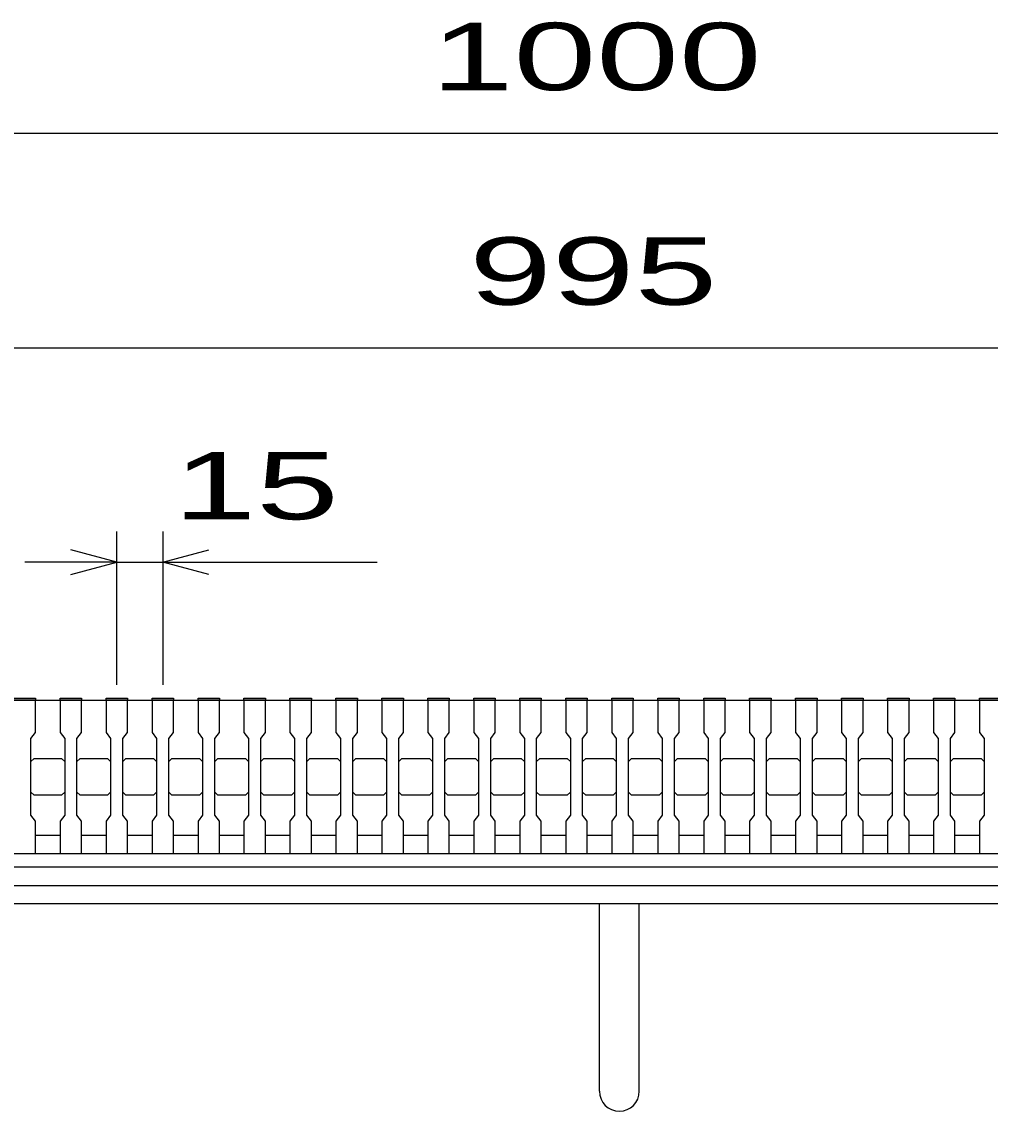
# Model space of a CAD drawing. Units: millimetres, scale not verified. Extents: x -1820 to 1731, y -1282 to 1054.
# Drawn here: x -1045.5 to -729.5, y -681.6 to -326.2 of the extents above; entities that cross this region are included whole.
import ezdxf
from ezdxf.enums import TextEntityAlignment as Align

# ---------------------------------------------------------------- set-up
doc = ezdxf.new("R2010")
doc.units = ezdxf.units.MM
doc.header["$LTSCALE"] = 10
for name, color, linetype, lineweight in [('16', 3, 'Continuous', 25), ('19', 6, 'Continuous', 25), ('22', 4, 'Continuous', 25)]:
    doc.layers.add(name, color=color, linetype=linetype, lineweight=lineweight)
doc.styles.add('ベクトル', font='')
doc.styles.get('ベクトル').set_extended_font_data('ベクトル')

msp = doc.modelspace()

# ---------------------------------------------------------------- linework, layer by layer
at = {"layer": '16'}
for p, q in [((-1048, -546.8), (-1041, -546.8)), ((-1041, -546.8), (-1041, -547.5)), ((-1033, -547.5), (-1033, -546.8)), ((-1033, -546.8), (-1026, -546.8)), ((-1026, -546.8), (-1026, -547.5)), ((-1018, -547.5), (-1018, -546.8)), ((-1018, -546.8), (-1011, -546.8)), ((-1011, -546.8), (-1011, -547.5)), ((-1003, -547.5), (-1003, -546.8)), ((-1003, -546.8), (-996, -546.8)), ((-996, -546.8), (-996, -547.5)), ((-988, -547.5), (-988, -546.8)), ((-988, -546.8), (-981, -546.8)), ((-981, -546.8), (-981, -547.5)), ((-973, -547.5), (-973, -546.8)), ((-973, -546.8), (-966, -546.8)), ((-966, -546.8), (-966, -547.5)), ((-958, -547.5), (-958, -546.8)), ((-958, -546.8), (-951, -546.8)), ((-951, -546.8), (-951, -547.5)), ((-943, -547.5), (-943, -546.8)), ((-943, -546.8), (-936, -546.8)), ((-936, -546.8), (-936, -547.5)), ((-928, -547.5), (-928, -546.8)), ((-928, -546.8), (-921, -546.8)), ((-921, -546.8), (-921, -547.5)), ((-913, -547.5), (-913, -546.8)), ((-913, -546.8), (-906, -546.8)), ((-906, -546.8), (-906, -547.5)), ((-898, -547.5), (-898, -546.8)), ((-898, -546.8), (-891, -546.8)), ((-891, -546.8), (-891, -547.5)), ((-883, -547.5), (-883, -546.8)), ((-883, -546.8), (-876, -546.8)), ((-876, -546.8), (-876, -547.5)), ((-868, -547.5), (-868, -546.8)), ((-868, -546.8), (-861, -546.8)), ((-861, -546.8), (-861, -547.5)), ((-853, -547.5), (-853, -546.8)), ((-853, -546.8), (-846, -546.8)), ((-846, -546.8), (-846, -547.5)), ((-838, -547.5), (-838, -546.8)), ((-838, -546.8), (-831, -546.8)), ((-831, -546.8), (-831, -547.5)), ((-823, -547.5), (-823, -546.8)), ((-823, -546.8), (-816, -546.8)), ((-816, -546.8), (-816, -547.5)), ((-808, -547.5), (-808, -546.8)), ((-808, -546.8), (-801, -546.8)), ((-801, -546.8), (-801, -547.5)), ((-793, -547.5), (-793, -546.8)), ((-793, -546.8), (-786, -546.8)), ((-786, -546.8), (-786, -547.5)), ((-778, -547.5), (-778, -546.8)), ((-778, -546.8), (-771, -546.8)), ((-771, -546.8), (-771, -547.5)), ((-763, -547.5), (-763, -546.8)), ((-763, -546.8), (-756, -546.8)), ((-756, -546.8), (-756, -547.5)), ((-748, -547.5), (-748, -546.8)), ((-748, -546.8), (-741, -546.8)), ((-741, -546.8), (-741, -547.5)), ((-733, -547.5), (-733, -546.8)), ((-733, -546.8), (-726, -546.8)), ((-1348, -547.5), (-353, -547.5)), ((-1041, -547.5), (-1048, -547.5)), ((-1041, -558), (-1041, -547.5)), ((-1033, -547.5), (-1033, -558)), ((-1026, -547.5), (-1033, -547.5)), ((-1026, -558), (-1026, -547.5)), ((-1018, -547.5), (-1018, -558)), ((-1011, -547.5), (-1018, -547.5)), ((-1011, -558), (-1011, -547.5)), ((-1003, -547.5), (-1003, -558)), ((-996, -547.5), (-1003, -547.5)), ((-996, -558), (-996, -547.5)), ((-988, -547.5), (-988, -558)), ((-981, -547.5), (-988, -547.5)), ((-981, -558), (-981, -547.5)), ((-973, -547.5), (-973, -558)), ((-966, -547.5), (-973, -547.5)), ((-966, -558), (-966, -547.5)), ((-958, -547.5), (-958, -558)), ((-951, -547.5), (-958, -547.5)), ((-951, -558), (-951, -547.5)), ((-943, -547.5), (-943, -558)), ((-936, -547.5), (-943, -547.5)), ((-936, -558), (-936, -547.5)), ((-928, -547.5), (-928, -558)), ((-921, -547.5), (-928, -547.5)), ((-921, -558), (-921, -547.5)), ((-913, -547.5), (-913, -558)), ((-906, -547.5), (-913, -547.5)), ((-906, -558), (-906, -547.5)), ((-898, -547.5), (-898, -558)), ((-891, -547.5), (-898, -547.5)), ((-891, -558), (-891, -547.5)), ((-883, -547.5), (-883, -558)), ((-876, -547.5), (-883, -547.5)), ((-876, -558), (-876, -547.5)), ((-868, -547.5), (-868, -558)), ((-861, -547.5), (-868, -547.5)), ((-861, -558), (-861, -547.5)), ((-853, -547.5), (-853, -558)), ((-846, -547.5), (-853, -547.5)), ((-846, -558), (-846, -547.5)), ((-838, -547.5), (-838, -558)), ((-831, -547.5), (-838, -547.5)), ((-831, -558), (-831, -547.5)), ((-823, -547.5), (-823, -558)), ((-816, -547.5), (-823, -547.5)), ((-816, -558), (-816, -547.5)), ((-808, -547.5), (-808, -558)), ((-801, -547.5), (-808, -547.5)), ((-801, -558), (-801, -547.5)), ((-793, -547.5), (-793, -558)), ((-786, -547.5), (-793, -547.5)), ((-786, -558), (-786, -547.5)), ((-778, -547.5), (-778, -558)), ((-771, -547.5), (-778, -547.5)), ((-771, -558), (-771, -547.5)), ((-763, -547.5), (-763, -558)), ((-756, -547.5), (-763, -547.5)), ((-756, -558), (-756, -547.5)), ((-748, -547.5), (-748, -558)), ((-741, -547.5), (-748, -547.5)), ((-741, -558), (-741, -547.5)), ((-733, -547.5), (-733, -558)), ((-726, -547.5), (-733, -547.5)), ((-1042.5, -560), (-1041, -558)), ((-1033, -558), (-1031.5, -560)), ((-1027.5, -560), (-1026, -558)), ((-1018, -558), (-1016.5, -560)), ((-1012.5, -560), (-1011, -558)), ((-1003, -558), (-1001.5, -560)), ((-997.5, -560), (-996, -558)), ((-988, -558), (-986.5, -560)), ((-982.5, -560), (-981, -558)), ((-973, -558), (-971.5, -560)), ((-967.5, -560), (-966, -558)), ((-958, -558), (-956.5, -560)), ((-952.5, -560), (-951, -558)), ((-943, -558), (-941.5, -560)), ((-937.5, -560), (-936, -558)), ((-928, -558), (-926.5, -560)), ((-922.5, -560), (-921, -558)), ((-913, -558), (-911.5, -560)), ((-907.5, -560), (-906, -558)), ((-898, -558), (-896.5, -560)), ((-892.5, -560), (-891, -558)), ((-883, -558), (-881.5, -560)), ((-877.5, -560), (-876, -558)), ((-868, -558), (-866.5, -560)), ((-862.5, -560), (-861, -558)), ((-853, -558), (-851.5, -560)), ((-847.5, -560), (-846, -558)), ((-838, -558), (-836.5, -560)), ((-832.5, -560), (-831, -558)), ((-823, -558), (-821.5, -560)), ((-817.5, -560), (-816, -558)), ((-808, -558), (-806.5, -560)), ((-802.5, -560), (-801, -558)), ((-793, -558), (-791.5, -560)), ((-787.5, -560), (-786, -558)), ((-778, -558), (-776.5, -560)), ((-772.5, -560), (-771, -558)), ((-763, -558), (-761.5, -560)), ((-757.5, -560), (-756, -558)), ((-748, -558), (-746.5, -560)), ((-742.5, -560), (-741, -558)), ((-733, -558), (-731.5, -560)), ((-1042.5, -585), (-1042.5, -560)), ((-1031.5, -560), (-1031.5, -585)), ((-1027.5, -585), (-1027.5, -560)), ((-1016.5, -560), (-1016.5, -585)), ((-1012.5, -585), (-1012.5, -560)), ((-1001.5, -560), (-1001.5, -585)), ((-997.5, -585), (-997.5, -560)), ((-986.5, -560), (-986.5, -585)), ((-982.5, -585), (-982.5, -560)), ((-971.5, -560), (-971.5, -585)), ((-967.5, -585), (-967.5, -560)), ((-956.5, -560), (-956.5, -585)), ((-952.5, -585), (-952.5, -560)), ((-941.5, -560), (-941.5, -585)), ((-937.5, -585), (-937.5, -560)), ((-926.5, -560), (-926.5, -585)), ((-922.5, -585), (-922.5, -560)), ((-911.5, -560), (-911.5, -585)), ((-907.5, -585), (-907.5, -560)), ((-896.5, -560), (-896.5, -585)), ((-892.5, -585), (-892.5, -560)), ((-881.5, -560), (-881.5, -585)), ((-877.5, -585), (-877.5, -560)), ((-866.5, -560), (-866.5, -585)), ((-862.5, -585), (-862.5, -560)), ((-851.5, -560), (-851.5, -585)), ((-847.5, -585), (-847.5, -560)), ((-836.5, -560), (-836.5, -585)), ((-832.5, -585), (-832.5, -560)), ((-821.5, -560), (-821.5, -585)), ((-817.5, -585), (-817.5, -560)), ((-806.5, -560), (-806.5, -585)), ((-802.5, -585), (-802.5, -560)), ((-791.5, -560), (-791.5, -585)), ((-787.5, -585), (-787.5, -560)), ((-776.5, -560), (-776.5, -585)), ((-772.5, -585), (-772.5, -560)), ((-761.5, -560), (-761.5, -585)), ((-757.5, -585), (-757.5, -560)), ((-746.5, -560), (-746.5, -585)), ((-742.5, -585), (-742.5, -560)), ((-731.5, -560), (-731.5, -585)), ((-1042.5, -567.5), (-1041.5, -566.5)), ((-1041.5, -566.5), (-1032.5, -566.5)), ((-1032.5, -566.5), (-1031.5, -567.5)), ((-1027.5, -567.5), (-1026.5, -566.5)), ((-1026.5, -566.5), (-1017.5, -566.5)), ((-1017.5, -566.5), (-1016.5, -567.5)), ((-1012.5, -567.5), (-1011.5, -566.5)), ((-1011.5, -566.5), (-1002.5, -566.5)), ((-1002.5, -566.5), (-1001.5, -567.5)), ((-997.5, -567.5), (-996.5, -566.5)), ((-996.5, -566.5), (-987.5, -566.5)), ((-987.5, -566.5), (-986.5, -567.5)), ((-982.5, -567.5), (-981.5, -566.5)), ((-981.5, -566.5), (-972.5, -566.5)), ((-972.5, -566.5), (-971.5, -567.5)), ((-967.5, -567.5), (-966.5, -566.5)), ((-966.5, -566.5), (-957.5, -566.5)), ((-957.5, -566.5), (-956.5, -567.5)), ((-952.5, -567.5), (-951.5, -566.5)), ((-951.5, -566.5), (-942.5, -566.5)), ((-942.5, -566.5), (-941.5, -567.5)), ((-937.5, -567.5), (-936.5, -566.5)), ((-936.5, -566.5), (-927.5, -566.5)), ((-927.5, -566.5), (-926.5, -567.5)), ((-922.5, -567.5), (-921.5, -566.5)), ((-921.5, -566.5), (-912.5, -566.5)), ((-912.5, -566.5), (-911.5, -567.5)), ((-907.5, -567.5), (-906.5, -566.5)), ((-906.5, -566.5), (-897.5, -566.5)), ((-897.5, -566.5), (-896.5, -567.5)), ((-892.5, -567.5), (-891.5, -566.5)), ((-891.5, -566.5), (-882.5, -566.5)), ((-882.5, -566.5), (-881.5, -567.5)), ((-877.5, -567.5), (-876.5, -566.5)), ((-876.5, -566.5), (-867.5, -566.5)), ((-867.5, -566.5), (-866.5, -567.5)), ((-862.5, -567.5), (-861.5, -566.5)), ((-861.5, -566.5), (-852.5, -566.5)), ((-852.5, -566.5), (-851.5, -567.5)), ((-847.5, -567.5), (-846.5, -566.5)), ((-846.5, -566.5), (-837.5, -566.5)), ((-837.5, -566.5), (-836.5, -567.5)), ((-832.5, -567.5), (-831.5, -566.5)), ((-831.5, -566.5), (-822.5, -566.5)), ((-822.5, -566.5), (-821.5, -567.5)), ((-817.5, -567.5), (-816.5, -566.5)), ((-816.5, -566.5), (-807.5, -566.5)), ((-807.5, -566.5), (-806.5, -567.5)), ((-802.5, -567.5), (-801.5, -566.5)), ((-801.5, -566.5), (-792.5, -566.5)), ((-792.5, -566.5), (-791.5, -567.5)), ((-787.5, -567.5), (-786.5, -566.5)), ((-786.5, -566.5), (-777.5, -566.5)), ((-777.5, -566.5), (-776.5, -567.5)), ((-772.5, -567.5), (-771.5, -566.5)), ((-771.5, -566.5), (-762.5, -566.5)), ((-762.5, -566.5), (-761.5, -567.5)), ((-757.5, -567.5), (-756.5, -566.5)), ((-756.5, -566.5), (-747.5, -566.5)), ((-747.5, -566.5), (-746.5, -567.5)), ((-742.5, -567.5), (-741.5, -566.5)), ((-741.5, -566.5), (-732.5, -566.5)), ((-732.5, -566.5), (-731.5, -567.5)), ((-1041.5, -578.5), (-1042.5, -577.5)), ((-1032.5, -578.5), (-1041.5, -578.5)), ((-1031.5, -577.5), (-1032.5, -578.5)), ((-1026.5, -578.5), (-1027.5, -577.5)), ((-1017.5, -578.5), (-1026.5, -578.5)), ((-1016.5, -577.5), (-1017.5, -578.5)), ((-1011.5, -578.5), (-1012.5, -577.5)), ((-1002.5, -578.5), (-1011.5, -578.5)), ((-1001.5, -577.5), (-1002.5, -578.5)), ((-996.5, -578.5), (-997.5, -577.5)), ((-987.5, -578.5), (-996.5, -578.5)), ((-986.5, -577.5), (-987.5, -578.5)), ((-981.5, -578.5), (-982.5, -577.5)), ((-972.5, -578.5), (-981.5, -578.5)), ((-971.5, -577.5), (-972.5, -578.5)), ((-966.5, -578.5), (-967.5, -577.5)), ((-957.5, -578.5), (-966.5, -578.5)), ((-956.5, -577.5), (-957.5, -578.5)), ((-951.5, -578.5), (-952.5, -577.5)), ((-942.5, -578.5), (-951.5, -578.5)), ((-941.5, -577.5), (-942.5, -578.5)), ((-936.5, -578.5), (-937.5, -577.5)), ((-927.5, -578.5), (-936.5, -578.5)), ((-926.5, -577.5), (-927.5, -578.5)), ((-921.5, -578.5), (-922.5, -577.5)), ((-912.5, -578.5), (-921.5, -578.5)), ((-911.5, -577.5), (-912.5, -578.5)), ((-906.5, -578.5), (-907.5, -577.5)), ((-897.5, -578.5), (-906.5, -578.5)), ((-896.5, -577.5), (-897.5, -578.5)), ((-891.5, -578.5), (-892.5, -577.5)), ((-882.5, -578.5), (-891.5, -578.5)), ((-881.5, -577.5), (-882.5, -578.5)), ((-876.5, -578.5), (-877.5, -577.5)), ((-867.5, -578.5), (-876.5, -578.5)), ((-866.5, -577.5), (-867.5, -578.5)), ((-861.5, -578.5), (-862.5, -577.5)), ((-852.5, -578.5), (-861.5, -578.5)), ((-851.5, -577.5), (-852.5, -578.5)), ((-846.5, -578.5), (-847.5, -577.5)), ((-837.5, -578.5), (-846.5, -578.5)), ((-836.5, -577.5), (-837.5, -578.5)), ((-831.5, -578.5), (-832.5, -577.5)), ((-822.5, -578.5), (-831.5, -578.5)), ((-821.5, -577.5), (-822.5, -578.5)), ((-816.5, -578.5), (-817.5, -577.5)), ((-807.5, -578.5), (-816.5, -578.5)), ((-806.5, -577.5), (-807.5, -578.5)), ((-801.5, -578.5), (-802.5, -577.5)), ((-792.5, -578.5), (-801.5, -578.5)), ((-791.5, -577.5), (-792.5, -578.5)), ((-786.5, -578.5), (-787.5, -577.5)), ((-777.5, -578.5), (-786.5, -578.5)), ((-776.5, -577.5), (-777.5, -578.5)), ((-771.5, -578.5), (-772.5, -577.5)), ((-762.5, -578.5), (-771.5, -578.5)), ((-761.5, -577.5), (-762.5, -578.5)), ((-756.5, -578.5), (-757.5, -577.5)), ((-747.5, -578.5), (-756.5, -578.5)), ((-746.5, -577.5), (-747.5, -578.5)), ((-741.5, -578.5), (-742.5, -577.5)), ((-732.5, -578.5), (-741.5, -578.5)), ((-731.5, -577.5), (-732.5, -578.5)), ((-1041, -587), (-1042.5, -585)), ((-1031.5, -585), (-1033, -587)), ((-1026, -587), (-1027.5, -585)), ((-1016.5, -585), (-1018, -587)), ((-1011, -587), (-1012.5, -585)), ((-1001.5, -585), (-1003, -587)), ((-996, -587), (-997.5, -585)), ((-986.5, -585), (-988, -587)), ((-981, -587), (-982.5, -585)), ((-971.5, -585), (-973, -587)), ((-966, -587), (-967.5, -585)), ((-956.5, -585), (-958, -587)), ((-951, -587), (-952.5, -585)), ((-941.5, -585), (-943, -587)), ((-936, -587), (-937.5, -585)), ((-926.5, -585), (-928, -587)), ((-921, -587), (-922.5, -585)), ((-911.5, -585), (-913, -587)), ((-906, -587), (-907.5, -585)), ((-896.5, -585), (-898, -587)), ((-891, -587), (-892.5, -585)), ((-881.5, -585), (-883, -587)), ((-876, -587), (-877.5, -585)), ((-866.5, -585), (-868, -587)), ((-861, -587), (-862.5, -585)), ((-851.5, -585), (-853, -587)), ((-846, -587), (-847.5, -585)), ((-836.5, -585), (-838, -587)), ((-831, -587), (-832.5, -585)), ((-821.5, -585), (-823, -587)), ((-816, -587), (-817.5, -585)), ((-806.5, -585), (-808, -587)), ((-801, -587), (-802.5, -585)), ((-791.5, -585), (-793, -587)), ((-786, -587), (-787.5, -585)), ((-776.5, -585), (-778, -587)), ((-771, -587), (-772.5, -585)), ((-761.5, -585), (-763, -587)), ((-756, -587), (-757.5, -585)), ((-746.5, -585), (-748, -587)), ((-741, -587), (-742.5, -585)), ((-731.5, -585), (-733, -587)), ((-1041, -597.5), (-1041, -587)), ((-1033, -587), (-1033, -597.5)), ((-1026, -597.5), (-1026, -587)), ((-1018, -587), (-1018, -597.5)), ((-1011, -597.5), (-1011, -587)), ((-1003, -587), (-1003, -597.5)), ((-996, -597.5), (-996, -587)), ((-988, -587), (-988, -597.5)), ((-981, -597.5), (-981, -587)), ((-973, -587), (-973, -597.5)), ((-966, -597.5), (-966, -587)), ((-958, -587), (-958, -597.5)), ((-951, -597.5), (-951, -587)), ((-943, -587), (-943, -597.5)), ((-936, -597.5), (-936, -587)), ((-928, -587), (-928, -597.5)), ((-921, -597.5), (-921, -587)), ((-913, -587), (-913, -597.5)), ((-906, -597.5), (-906, -587)), ((-898, -587), (-898, -597.5)), ((-891, -597.5), (-891, -587)), ((-883, -587), (-883, -597.5)), ((-876, -597.5), (-876, -587)), ((-868, -587), (-868, -597.5)), ((-861, -597.5), (-861, -587)), ((-853, -587), (-853, -597.5)), ((-846, -597.5), (-846, -587)), ((-838, -587), (-838, -597.5)), ((-831, -597.5), (-831, -587)), ((-823, -587), (-823, -597.5)), ((-816, -597.5), (-816, -587)), ((-808, -587), (-808, -597.5)), ((-801, -597.5), (-801, -587)), ((-793, -587), (-793, -597.5)), ((-786, -597.5), (-786, -587)), ((-778, -587), (-778, -597.5)), ((-771, -597.5), (-771, -587)), ((-763, -587), (-763, -597.5)), ((-756, -597.5), (-756, -587)), ((-748, -587), (-748, -597.5)), ((-741, -597.5), (-741, -587)), ((-733, -587), (-733, -597.5)), ((-1041, -591.5), (-1033, -591.5)), ((-1026, -591.5), (-1018, -591.5)), ((-1011, -591.5), (-1003, -591.5)), ((-996, -591.5), (-988, -591.5)), ((-981, -591.5), (-973, -591.5)), ((-966, -591.5), (-958, -591.5)), ((-951, -591.5), (-943, -591.5)), ((-936, -591.5), (-928, -591.5)), ((-921, -591.5), (-913, -591.5)), ((-906, -591.5), (-898, -591.5)), ((-891, -591.5), (-883, -591.5)), ((-876, -591.5), (-868, -591.5)), ((-861, -591.5), (-853, -591.5)), ((-846, -591.5), (-838, -591.5)), ((-831, -591.5), (-823, -591.5)), ((-816, -591.5), (-808, -591.5)), ((-801, -591.5), (-793, -591.5)), ((-786, -591.5), (-778, -591.5)), ((-771, -591.5), (-763, -591.5)), ((-756, -591.5), (-748, -591.5)), ((-741, -591.5), (-733, -591.5)), ((-1348, -597.5), (-353, -597.5)), ((-1048, -597.5), (-1041, -597.5)), ((-1033, -597.5), (-1026, -597.5)), ((-1018, -597.5), (-1011, -597.5)), ((-1003, -597.5), (-996, -597.5)), ((-988, -597.5), (-981, -597.5)), ((-973, -597.5), (-966, -597.5)), ((-958, -597.5), (-951, -597.5)), ((-943, -597.5), (-936, -597.5)), ((-928, -597.5), (-921, -597.5)), ((-913, -597.5), (-906, -597.5)), ((-898, -597.5), (-891, -597.5)), ((-883, -597.5), (-876, -597.5)), ((-868, -597.5), (-861, -597.5)), ((-853, -597.5), (-846, -597.5)), ((-838, -597.5), (-831, -597.5)), ((-823, -597.5), (-816, -597.5)), ((-808, -597.5), (-801, -597.5)), ((-793, -597.5), (-786, -597.5)), ((-778, -597.5), (-771, -597.5)), ((-763, -597.5), (-756, -597.5)), ((-748, -597.5), (-741, -597.5)), ((-733, -597.5), (-726, -597.5)), ((-353, -602), (-1348, -602)), ((-1348, -608), (-353, -608))]:
    msp.add_line(p, q, dxfattribs=at)
at = {"layer": '19'}
for p, q in [((-1350.5, -608), (-350.5, -608)), ((-350.5, -614), (-1350.5, -614)), ((-857, -675.11), (-857, -614)), ((-844, -675.11), (-844, -614))]:
    msp.add_line(p, q, dxfattribs=at)
msp.add_arc((-850.5, -675.11), 6.5, 180, 0, dxfattribs=at)
at = {"layer": '22'}
for p, q in [((-1350.5, -362.5), (-350.5, -362.5)), ((-1348, -432.5), (-353, -432.5)), ((-1014.5, -542.5), (-1014.5, -492.5)), ((-999.5, -492.5), (-999.5, -542.5)), ((-1014.5, -502.5), (-1029.5, -498.5)), ((-999.5, -502.5), (-984.5, -498.5)), ((-1014.5, -502.5), (-1044.5, -502.5)), ((-1029.5, -506.5), (-1014.5, -502.5)), ((-1014.5, -502.5), (-999.5, -502.5)), ((-984.5, -506.5), (-999.5, -502.5)), ((-999.5, -502.5), (-929.5, -502.5))]:
    msp.add_line(p, q, dxfattribs=at)

# ---------------------------------------------------------------- texts
at = {"layer": '22', "color": 2, "style": 'ベクトル', "width": 1.65}
for s, p in [(' 1000 ', (-925.5, -337.5)), (' 995 ', (-913, -407.5)), (' 15 ', (-1009.5, -477.5))]:
    msp.add_text(s, height=21.99, dxfattribs=at).set_placement(p, align=Align.MIDDLE_LEFT)

doc.saveas('drawing.dxf')
